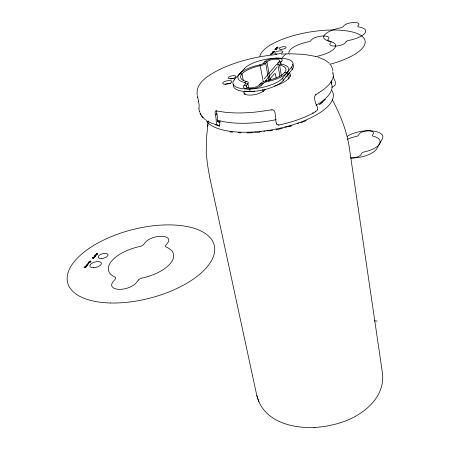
<?xml version="1.0" encoding="UTF-8"?>
<svg xmlns="http://www.w3.org/2000/svg" width="450" height="450" viewBox="0 0 450 450"><rect width="100%" height="100%" fill="white"/><g stroke="black" fill="none" stroke-linecap="round" stroke-linejoin="round"><path stroke-width="0.67" d="M207.714 126.349L208.119 120.802M219.78 124.11L219.791 123.964A3.094 1.254 88.6 0 0 219.825 123.39L219.819 123.283M197.775 95.642L197.797 97.582M207.979 123.885L206.522 137.627L206.246 153.006L207.501 164.649L209.559 176.597L256.258 392.991C262.434 426.791 304.909 431.702 332.364 424.862C357.142 419.895 387.084 400.157 382.196 371.301L349.92 151.813C347.732 133.408 341.077 115.987 332.303 99.776M277.071 124.492L277.217 124.588A17.736 6.311 88.8 0 0 277.723 124.824L278.747 125.123L278.831 124.448M219.769 124.245L219.538 126.017L219.06 125.91A52.498 21.032 87.5 0 1 218.559 125.781L218.396 125.73A16.211 6.553 88.3 0 1 217.749 125.46L217.665 125.404A3.623 1.468 88.6 0 1 216.984 124.582M317.385 109.406L317.413 107.741A7.791 6.767 37.8 0 0 317.121 106.47L316.98 106.071A10.401 9.028 37.9 0 0 316.592 105.221L316.114 104.271A12.06 10.581 37 0 1 315.416 102.578C314.978 100.159 313.402 96.834 315.647 94.899M96.547 253.806L97.386 253.614M97.419 253.716L96.615 253.912M94.455 256.196L95.293 256.011M95.327 256.112L94.506 256.303M89.01 262.418L89.859 262.226M89.899 262.316L89.044 262.513M86.929 264.803L87.778 264.611M87.801 264.735L86.974 264.898M87.953 264.735C87.238 263.498 85.517 266.243 87.879 264.814M95.479 256.118L94.871 255.87L94.343 256.326M95.546 254.751C94.984 255.414 97.374 254.919 95.799 254.959M85.899 265.776C85.32 266.451 87.744 265.961 86.153 265.995M233.482 84.724A25.976 9.18 -10.5 0 0 253.716 91.389A25.976 9.18 -10.5 0 0 283.219 80.511L292.202 69.435A25.459 8.82 -10.3 0 0 292.641 64.249M234.568 79.425A26.004 9.141 -10.5 0 0 249.817 88.993A26.004 9.141 -10.5 0 0 282.774 77.934L291.78 66.892A25.492 8.781 -10.3 0 0 276.283 58.157A25.492 8.781 -10.3 0 0 244.384 68.529L234.568 79.425L234.692 80.061M272.632 52.346L272.993 52.239M244.536 91.103L244.451 91.204A10.356 3.729 -10.6 0 0 250.509 95.102A10.356 3.729 -10.6 0 0 263.616 90.692L264.78 89.291M90.022 262.373C89.865 261.067 86.529 264.133 89.961 262.434M97.543 253.755L96.902 253.491L96.204 254.025L97.746 253.969L97.206 253.952M268.493 80.685L273.926 74.267L275.051 73.468A1.62 0.579 88.1 0 1 275.259 73.671L276.255 78.075M243.979 85.416A9.692 3.448 -10.6 0 0 249.643 88.999A9.692 3.448 -10.6 0 0 261.911 84.898L263.25 83.312A4.163 1.479 -10.3 0 1 266.569 81.804A25.746 8.955 -10.4 0 0 287.241 72.461A25.746 8.955 -10.4 0 0 281.452 64.069A4.005 1.373 -10 0 1 280.553 62.792L278.061 62.876A6.677 2.289 -10 0 0 279.557 65.014A23.034 8.016 -10.4 0 1 284.704 72.523A23.034 8.016 -10.4 0 1 266.214 80.876A6.936 2.469 -10.3 0 0 260.679 83.391L259.335 84.971A6.924 2.464 -10.6 0 1 250.577 87.896A6.924 2.464 -10.6 0 1 246.527 85.337L243.979 85.416L245.357 83.835L247.899 83.762L248.648 87.699M280.553 62.792L281.784 61.329A9.287 3.161 -10.2 0 0 276.126 58.163A9.287 3.161 -10.2 0 0 264.488 61.959L263.216 63.411A3.971 1.35 -10.4 0 1 260.021 64.828A25.746 8.955 -10.4 0 0 239.439 74.019A25.746 8.955 -10.4 0 0 244.547 82.457A4.123 1.457 -10.8 0 1 245.357 83.835M265.23 81.141L276.998 67.185M276.643 64.254L264.262 78.846M278.061 62.876L279.298 61.419L281.784 61.329M281.767 58.247L285.688 53.904A0.956 0.332 87.9 0 1 285.834 53.893L288.748 53.792M271.896 54.101L270.9 54.141M272.407 53.516L271.642 53.499M272.582 53.314L272.053 53.336M272.756 53.117L272.211 53.083M276.373 48.971L275.614 48.954M277.318 47.891L276.559 47.874M277.493 47.694L276.964 47.717M277.661 47.498L277.121 47.469M278.083 47.357L277.02 47.346M85.573 266.687L85.894 266.321M90.022 261.596L90.343 261.236M85.731 266.692L86.147 266.214M90.18 261.602L90.591 261.129M274.252 51.002L273.966 51.3M273.246 52.228L272.678 52.453M216.866 113.676L215.556 115.166L215.933 117.416A12.099 4.978 88.5 0 1 216.118 119.278L216.146 119.638M331.341 84.004L331.937 82.654L331.447 80.921M277.093 47.244L277.903 47.109M276.019 48.471L276.834 48.33M273.246 51.643L274.061 51.502M272.183 52.858L272.7 52.695L272.351 52.819M325.502 99.337L319.545 104.456L322.402 102.268M95.383 256.219L95.569 256.466L94.343 256.326M316.007 94.624L318.555 92.953M315.321 111.746L315.028 111.949A53.089 46.221 42.8 0 1 314.123 112.551L313.239 113.119A65.002 24.081 -10.4 0 1 278.747 125.123M87.947 263.638L88.324 263.441L87.654 263.801L88.234 264.009L88.627 263.565M331.92 87.413L333.371 86.428A16.718 14.822 39.8 0 0 334.316 85.697L334.575 85.461A3.476 3.083 38.1 0 0 335.419 84.156L335.424 82.53A7.453 6.598 38.4 0 0 335.149 81.298L335.019 80.916A9.951 8.797 38.6 0 0 334.654 80.089L334.204 79.172A11.531 10.311 37.7 0 1 333.551 77.541L333.225 76.247M318.707 92.858L322.847 90.039A68.822 24.587 -10.4 0 0 333.388 75.538L332.786 71.814M273.409 51.609L273.887 51.542M273.909 51.66L273.454 51.733M272.852 52.875L272.396 52.943M277.723 47.278L277.312 47.334M244.547 82.457L246.538 81.467A6.874 2.424 -10.8 0 1 247.899 83.762L246.527 85.337L246.904 87.311M281.452 64.069L279.557 65.014L281.447 75.921M277.267 47.205L277.554 47.143M276.193 48.431L276.497 48.364M306.287 120.628L300.786 122.839M95.692 255.617L94.731 255.718L95.422 255.735M288.821 126.737L291.915 125.831M282.482 128.374L275.996 129.786M276.227 49.14C272.891 49.359 276.846 49.646 275.631 49.455L275.794 49.269C277.234 48.943 274.174 49.179 276.261 49.106M269.443 130.944L272.722 130.399M276.671 54.484C256.674 56.498 236.722 61.144 218.593 69.975C209.244 75.099 195.474 82.282 197.201 94.939M271.558 109.851L259.976 111.532A68.822 24.587 -10.4 0 1 224.966 112.224L216.489 110.97L216.838 113.468M256.41 132.48L259.633 132.199M314.021 427.416L314.303 427.393M281.267 54.118L284.293 53.944M253.221 132.694L246.982 132.907M276.857 48.038L276.401 48.054L277.082 48.021M276.812 48.189L276.221 48.262L276.75 48.24M276.047 48.566L277.059 48.527L276.221 48.555M273.87 51.722L272.818 51.812L273.268 51.739M272.812 52.931L273.229 52.914L272.211 52.948M272.126 109.811C275.479 109.603 275.001 114.086 275.541 116.342A12.347 4.472 88.9 0 1 275.698 118.237L275.76 119.346A10.558 3.752 89 0 0 275.827 120.324L275.873 120.758A7.914 2.818 89 0 0 276.075 122.085L276.474 123.615M264.488 61.959L266.946 61.869A6.632 2.256 -10.2 0 1 275.259 59.152A6.632 2.256 -10.2 0 1 279.298 61.419M263.216 63.411L265.68 63.326L266.946 61.869L270.186 80.01M284.766 72.444L287.319 72.36L288.461 79.065M260.679 83.391L263.25 83.312M259.335 84.971L261.911 84.898M272.829 52.751L273.004 52.718M290.211 53.769L303.975 54.36L315.765 56.43M216.124 110.948C214.599 110.677 215.151 113.479 215.477 114.761M88.763 262.822L89.336 262.839M96.351 254.194L97.121 254.216L96.345 254.295M96.008 254.678L96.789 254.599L96.075 254.576M95.681 255.324L95.085 255.308L95.979 255.324M86.721 265.202L87.502 265.23L86.715 265.309M86.372 265.702L87.159 265.624L86.417 265.59M94.089 257.079C95.456 257.147 92.903 257.237 93.758 257.068M238.118 132.711L240.998 132.846M374.344 320.895L377.117 321.03M230.018 131.901L232.622 132.238M219.24 122.76L219.471 122.822A4.877 1.974 88.7 0 1 219.555 122.85M219.319 122.777C216.737 122.04 217.958 117.506 217.091 115.161M217.648 121.151L220.477 122.046L217.305 120.971M317.79 57.009L324.911 59.979L329.377 63.321M212.58 123.733L207.518 121.191M312.688 112.669L313.239 113.119M205.352 119.751L202.573 117.124M200.334 113.726L199.991 113.023L202.14 116.606M201.662 116.032L203.046 117.698M330.666 64.856L332.303 68.113L332.876 70.768M199.749 111.769L199.136 110.188A7.583 6.255 43.4 0 1 198.962 108.962L198.951 108.579M200.571 114.193L200.914 114.896M286.054 54.231L286.014 54.135A1.187 0.411 87.9 0 0 285.834 53.893M217.001 124.549L216.546 123.047A7.757 3.139 88.5 0 1 216.321 121.748L216.27 121.32A10.344 4.179 88.5 0 1 216.191 120.364L216.157 119.88M260.021 64.828L263.301 81.894M266.214 80.876L266.569 81.804M256.854 395.55L257.771 398.261M258.047 399.099L258.958 401.799M198.591 101.593L197.837 97.864M198.602 101.644L199.148 105.182A11.638 9.54 44.4 0 1 199.108 106.824L199.001 107.747A10.136 8.376 43.2 0 0 198.945 108.579M243.321 80.73L242.004 73.839L239.529 73.924L239.648 74.554M244.451 91.204L244.586 91.924M244.794 92.998L244.997 94.073A10.339 3.746 -10.6 0 0 244.721 94.444M244.384 68.529L244.502 69.154M249.615 88.999L250.104 91.592M263.616 90.692L263.717 91.232M262.749 89.46L263.109 91.44M264.977 89.274L265.044 89.634M264.319 89.184L264.555 90.501M268.819 80.837L265.68 63.326A6.621 2.25 -10.4 0 1 260.353 65.689A23.034 8.016 -10.4 0 0 241.937 73.918A23.034 8.016 -10.4 0 0 246.538 81.467M277.723 63.866L279.877 76.269M276.097 58.163L276.204 58.787M282.774 77.934L283.219 80.511M288.934 78.086L289.029 78.621M291.78 66.892L292.202 69.435M332.814 74.047L332.769 73.761M216.9 113.878L217.063 114.953M86.546 266.383A0.641 0.292 -15.7 0 1 85.601 266.794M86.383 266.158A0.641 0.292 -15.7 0 1 86.535 266.254M85.556 266.856A0.652 0.298 -15.7 0 1 85.309 266.833M85.23 266.479A0.652 0.298 -15.7 0 1 86.169 266.192M90.984 261.309A0.636 0.287 -15.5 0 1 90.051 261.697M90.821 261.079A0.636 0.287 -15.5 0 1 90.973 261.169M90.006 261.765A0.652 0.292 -15.5 0 1 89.764 261.743M89.679 261.388A0.652 0.292 -15.5 0 1 90.613 261.113M216.197 125.066A60.103 22.461 -10.4 0 1 215.28 124.464M298.896 123.047A62.781 23.468 -10.4 0 1 297.141 123.677M290.464 125.826A62.781 23.468 -10.4 0 1 284.771 127.395M268.374 130.708A62.781 23.468 -10.4 0 1 267.047 130.899M265.061 131.169A62.781 23.468 -10.4 0 1 263.745 131.338M261.113 131.636A62.781 23.468 -10.4 0 1 259.802 131.766M255.904 132.092A62.781 23.468 -10.4 0 1 254.616 132.182M331.965 90.585A65.16 24.294 -10.4 0 1 281.762 127.794A65.16 24.294 -10.4 0 1 205.982 120.004M330.66 81.9A65.43 23.951 -10.4 0 1 316.029 105.328M276.114 119.666A65.43 23.951 -10.4 0 1 217.873 120.257M350.741 157.972A20.329 8.466 -8.6 0 0 376.695 148.821L382.264 139.078A20.025 8.196 -8.5 0 0 371.683 130.882A20.025 8.196 -8.5 0 0 347.248 136.333M351.073 157.972A7.554 3.178 -8.6 0 0 360.968 154.586L361.783 153.203A3.246 1.361 -8.4 0 1 364.224 151.926A20.177 8.331 -8.5 0 0 379.463 143.977A20.177 8.331 -8.5 0 0 373.438 136.277A3.156 1.282 -8.2 0 1 372.499 135.09L373.269 133.791A7.312 2.964 -8.4 0 0 368.139 130.77A7.312 2.964 -8.4 0 0 359.269 133.959L358.476 135.253A3.127 1.271 -8.6 0 1 356.102 136.468A20.177 8.331 -8.5 0 0 347.541 139.236M259.875 56.34A53.364 17.921 -9.5 0 1 308.914 32.175A53.364 17.921 -9.5 0 1 364.129 38.469A53.364 17.921 -9.5 0 1 329.811 64.316M289.53 54.36A23.636 7.931 -9.5 0 1 308.407 41.833A2.97 0.979 -9.6 0 0 310.725 40.809L311.749 39.561A8.921 2.936 -9.4 0 1 322.751 36A8.921 2.936 -9.4 0 1 328.601 38.829L327.611 40.084A2.993 0.99 -9.2 0 0 328.399 40.984A23.636 7.931 -9.5 0 1 334.609 48.223A23.636 7.931 -9.5 0 1 316.198 56.514A3.094 1.057 -9.4 0 0 315.608 56.661M200.019 112.185A3.527 2.908 43.5 0 1 199.716 111.791M219.538 126.017A65.002 24.081 -10.4 0 1 213.227 123.593M315.315 111.741A16.296 14.181 38.8 0 0 316.434 110.886L316.558 110.756A3.634 3.161 37.4 0 0 317.43 109.423M197.601 97.251A9.63 1.052 70.6 0 1 197.595 97.059M315.619 94.736A9.996 5.94 -71.6 0 1 315.99 94.466M277.071 124.476A3.696 1.322 89 0 1 276.463 123.654M271.564 109.946A10.041 8.617 -11.3 0 1 272.126 109.907M216.073 110.841A9.951 5.411 53.8 0 1 216.439 110.846M289.136 72.298A26.353 9.287 -10.4 0 1 274.567 86.046M289.553 75.066A26.319 9.332 -10.4 0 1 290.469 76.359M225.163 84.308A4.691 1.648 -11 0 1 230.619 83.407M230.974 78.964A3.982 1.389 -10.9 0 1 234.287 78.429M288.883 72.939A25.712 8.994 -10.4 0 1 285.643 76.939M254.616 91.046A9.681 3.459 -10.6 0 1 245.728 91.091M346.112 41.642L345.212 42.84A7.965 2.661 -9.1 0 1 335.424 46.069A7.965 2.661 -9.1 0 1 330.092 43.47L331.02 42.277A3.392 1.125 -9.3 0 0 330.126 41.254A21.251 6.958 -9 0 1 324.501 34.976A21.251 6.958 -9 0 1 340.661 27.782A3.291 1.057 -9.1 0 0 343.176 26.668L344.048 25.549A7.695 2.475 -8.9 0 1 353.424 22.523A7.695 2.475 -8.9 0 1 358.706 24.851L357.863 25.976A3.319 1.074 -8.7 0 0 358.813 26.933A21.251 6.958 -9 0 1 364.905 33.176A21.251 6.958 -9 0 1 348.705 40.466A3.42 1.142 -8.9 0 0 346.112 41.642M138.386 280.035L136.249 282.746A13.269 6.328 -15.1 0 1 118.935 289.356A13.269 6.328 -15.1 0 1 113.001 281.829L115.206 279.141A4.388 2.07 -15.3 0 0 114.801 277.009A33.486 15.626 -14.4 0 1 111.572 261.124A33.486 15.626 -14.4 0 1 139.956 246.459A4.168 1.89 -14.2 0 0 143.511 244.637L145.502 242.207A12.51 5.704 -13.8 0 1 161.651 236.261A12.51 5.704 -13.8 0 1 167.771 242.769L165.842 245.222A4.202 1.935 -13.5 0 0 166.399 247.168A33.486 15.626 -14.4 0 1 170.73 263.036A33.486 15.626 -14.4 0 1 142.138 278.044A4.421 2.121 -14.6 0 0 138.386 280.035M85.815 267.159L84.403 267.233C83.323 268.267 85.247 266.068 84.51 267.114L85.815 267.159M90.45 261.855L88.892 261.911L90.45 261.855M93.634 258.21C89.511 258.019 96.435 257.197 93.594 257.738L93.279 258.097L93.634 258.21M94.382 257.355L93.234 257.423L94.382 257.355M274.303 51.345L273.139 51.446L274.303 51.345M92.919 257.31L92.919 257.31M270.962 53.938L270.647 54.292L270.962 53.938M93.397 257.766L92.593 257.889L93.397 257.766M275.653 49.292L275.074 49.387L275.653 49.292M110.346 302.991A75.668 35.359 -14.4 0 0 214.403 245.953A75.668 35.359 -14.4 0 0 98.032 242.949A75.668 35.359 -14.4 0 0 110.346 302.991M101.138 258.553A5.062 2.295 -15.1 0 0 107.989 254.672A5.062 2.295 -15.1 0 0 100.159 254.7A5.062 2.295 -15.1 0 0 101.138 258.553M93.257 267.75A5.985 2.739 -15.4 0 0 101.379 263.115A5.985 2.739 -15.4 0 0 92.154 263.132A5.985 2.739 -15.4 0 0 93.257 267.75M280.986 49.326A3.578 1.187 -10 0 0 286.11 47.391A3.578 1.187 -10 0 0 280.665 47.295A3.578 1.187 -10 0 0 280.986 49.326M276.874 53.994A4.208 1.406 -10.1 0 0 282.915 51.705A4.208 1.406 -10.1 0 0 276.519 51.581A4.208 1.406 -10.1 0 0 276.874 53.994M225.073 84.257A4.697 1.643 -11.1 0 0 231.902 81.579A4.697 1.643 -11.1 0 0 224.871 81.399A4.697 1.643 -11.1 0 0 225.073 84.257M230.153 78.75A3.988 1.378 -11 0 0 235.941 76.494A3.988 1.378 -11 0 0 229.961 76.359A3.988 1.378 -11 0 0 230.153 78.75"/></g></svg>
